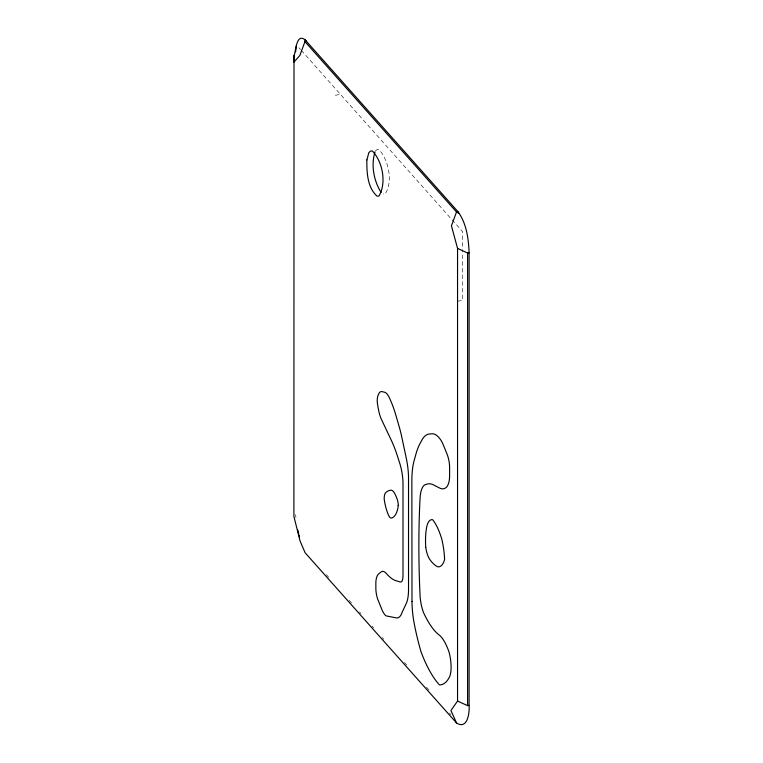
<?xml version="1.0" encoding="UTF-8"?>
<svg xmlns="http://www.w3.org/2000/svg" width="763" height="763" viewBox="0 0 763 763"><rect width="100%" height="100%" fill="white"/><g stroke="black" fill="none" stroke-linecap="round" stroke-linejoin="round"><path stroke-width="0.57" stroke-dasharray="3.81 2.86" d="M375.444 150.921L377.094 149.51L379.02 149.615C388.682 160.096 393.203 181.937 385.077 194.126L383.15 194.012M335.358 95.289L340.422 94.326M457.552 301.251L462.626 300.288L462.626 250.607M298.972 47.726L300.536 49.49M301.318 50.368L462.626 231.685L462.626 249.425M326.335 574.634L328.7 577.286M349.206 600.338L351.571 602.989M359.449 611.859L361.033 613.633M372.067 626.041L373.651 627.815M382.32 637.563L383.894 639.337M404.4 662.379L406.765 665.04M426.479 687.196L429.636 690.744M449.35 712.9L450.923 714.673M295.682 514.539L295.891 517.6"/><path stroke-width="1.14" d="M294.013 55.613L293.898 62.165L299.878 55.413L304.952 41.65L305.057 39.781C296.082 32.656 295.872 52.151 294.013 55.613L293.898 516.427L300.04 540.938L305.114 552.755L456.512 722.942C467.528 730.115 469.674 712.699 469.102 705.355L469.102 252.725C468.568 238.609 466.517 223.445 458.019 211.732L305.057 39.781L306.459 41.364L304.952 41.65L456.512 212.019L459.469 213.602M295.615 51.846L296.368 45.78M375.014 151.866C370.885 165.094 373.727 180.745 381.09 192.39M458.019 211.732L456.512 212.019L451.438 225.781L457.552 248.404L457.552 701.035L450.923 710.534L456.512 722.942M457.552 248.404L467.585 253.011L469.102 252.725M457.552 701.035L467.585 705.651L469.102 705.355M299.001 535.035L299.544 536.952M297.78 530.066L298.734 534.081M467.585 253.011L467.585 705.651M412.001 601.53L412.02 603.495A46.953 15.861 79.2 0 0 414.433 624.639A106.944 36.119 79.2 0 0 421.157 652.193A85.399 28.841 79.2 0 0 439.412 684.897A70.482 23.806 79.2 0 0 449.083 677.697A22.203 7.496 79.2 0 0 449.083 652.203A33.982 11.474 79.2 0 0 439.583 635.331A72.323 24.426 79.2 0 1 423.484 612.489A20.868 7.048 79.2 0 1 420.051 595.426A485.258 163.873 79.2 0 1 420.051 498.449A30.53 10.31 79.2 0 1 423.017 486.594L423.656 485.802A30.53 10.31 79.2 0 1 425.859 484.505A71.989 24.311 79.2 0 1 432.154 484.257L439.717 488.082A42.89 14.487 79.2 0 0 447.519 485.926L448.282 484.114A20.897 7.058 79.2 0 0 449.607 475.368L449.607 467.49A13.868 4.683 79.2 0 0 446.946 453.842L442.874 443.866A23.901 8.069 79.2 0 0 440.528 439.631L439.717 438.515A37.282 12.589 79.2 0 0 432.383 433.804L429.655 433.975A61.441 20.744 79.2 0 0 421.796 440.251L419.984 443.637A100.201 33.839 79.2 0 0 415.845 454.424L414.118 460.699A58.389 19.714 79.2 0 0 411.858 482.216L412.001 601.53M366.869 159.915C366.707 172.2 367.299 187.44 377.046 196.139L378.973 196.081C386.669 182.958 382.749 161.928 372.42 151.017L370.494 151.074L368.853 152.667L366.869 159.915M398.21 505.411L398.124 506.336A25.923 8.755 79.2 0 1 396.884 511.706A39.81 13.448 79.2 0 1 391.371 518.058A7.973 2.69 79.2 0 1 388.92 515.988L388.443 515.015A22.632 7.64 79.2 0 1 384.19 499.05A12.046 4.063 79.2 0 1 384.285 496.866L384.361 496.198A12.046 4.063 79.2 0 1 384.724 494.481L384.895 493.995A12.046 4.063 79.2 0 1 385.744 492.621A66.772 22.547 79.2 0 1 391.009 490.199A13.715 4.635 79.2 0 1 394.252 492.679A23.319 7.878 79.2 0 1 397.161 499.145A6.619 2.241 79.2 0 1 398.21 505.411M378.438 394.481L377.971 395.701A13.095 4.425 79.2 0 0 377.246 401.958A35.584 12.017 79.2 0 0 378.61 410.256L378.973 411.972A16.042 5.417 79.2 0 0 381.548 419.64L391.228 440.108A61.441 20.754 79.2 0 1 396.712 453.871L399.373 462.092A25.465 8.603 79.2 0 1 402.998 483.752L402.998 575.922A11.092 3.748 79.2 0 1 400.165 582.016L395.835 580.653A71.35 24.092 79.2 0 1 387.432 574.701L386.316 573.452A21.545 7.277 79.2 0 0 381.071 571.964L378.61 573.948A20.973 7.086 79.2 0 0 375.854 581.911L375.854 588.244A12.952 4.368 79.2 0 0 377.456 598.497L381.796 609.313A16.49 5.57 79.2 0 0 386.059 615.865L396.255 617.887A30.501 10.301 79.2 0 0 400.05 616.332L400.928 615.064A30.501 10.301 79.2 0 0 402.025 612.517L406.221 603.6A32.38 10.94 79.2 0 0 408.529 589.494L408.529 478.525A37.091 12.523 79.2 0 0 406.25 458.086L401.815 437.189A50.825 17.168 79.2 0 0 399.316 427.175L395.863 415.206A50.148 16.929 79.2 0 0 390.942 401.338L389.855 398.83A17.625 5.951 79.2 0 0 386.889 393.803L386.469 393.346A15.546 5.255 79.2 0 0 384.399 392.211L382.072 391.619A19.065 6.438 79.2 0 0 378.438 394.481M425.764 547.481L425.611 545.03A46.915 15.842 79.2 0 1 426.345 529.131A27.993 9.452 79.2 0 1 432.669 519.708A37.454 12.647 79.2 0 1 441.701 538.792A37.11 12.532 79.2 0 1 444.6 559.508A35.241 11.903 79.2 0 1 437.581 566.766A56.128 18.951 79.2 0 1 430.065 559.88A13.372 4.521 79.2 0 1 425.764 547.481"/></g></svg>
